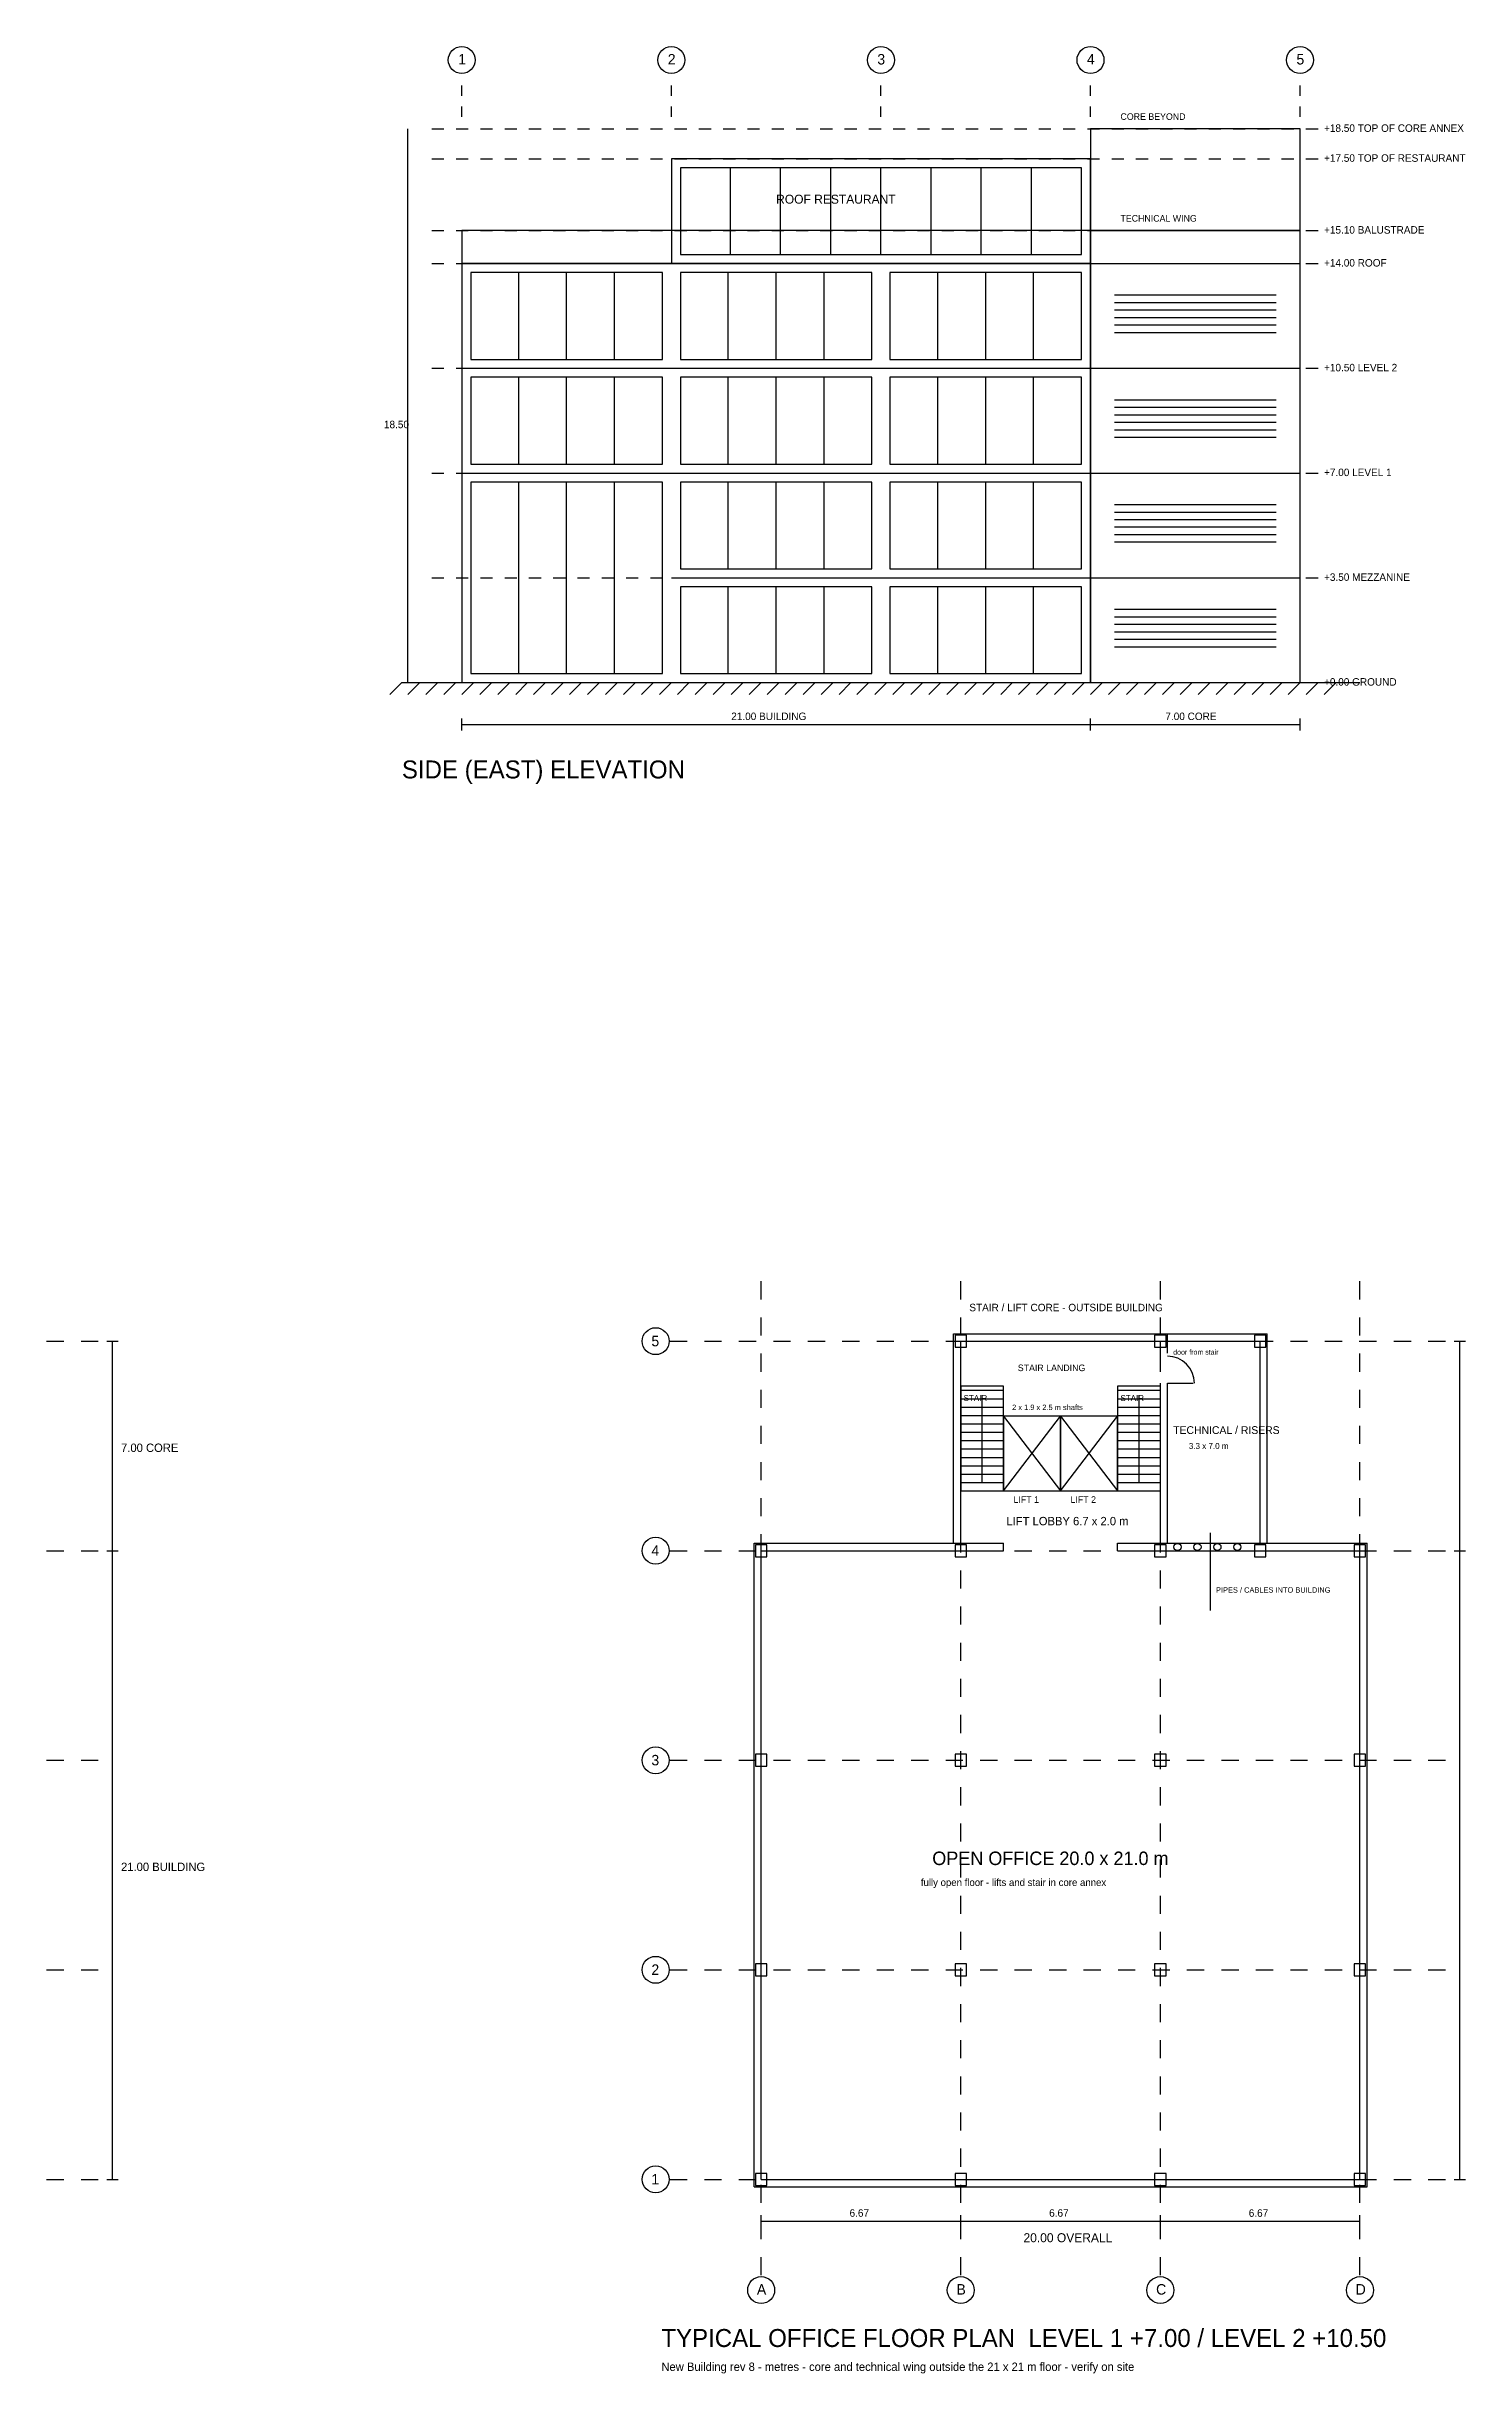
# Model space of a CAD drawing. Header units: metres. Extents: x -4 to 467, y -58 to 89.
# Drawn here: x 66.1 to 113.5, y -6.5 to 71.2 of the extents above; entities that cross this region are included whole.
import ezdxf

# ---------------------------------------------------------------- set-up
doc = ezdxf.new("R2010")
doc.units = ezdxf.units.M
for name, color, linetype in [('BEYOND', 8, 'CONTINUOUS'), ('COLUMNS', 7, 'CONTINUOUS'), ('CORE', 1, 'CONTINUOUS'), ('DIMS', 3, 'CONTINUOUS'), ('DOORS', 4, 'CONTINUOUS'), ('GLAZING', 4, 'CONTINUOUS'), ('GRID', 8, 'CONTINUOUS'), ('GROUND', 8, 'CONTINUOUS'), ('OUTLINE', 7, 'CONTINUOUS'), ('SERVICES', 6, 'CONTINUOUS'), ('SLAB', 7, 'CONTINUOUS'), ('TEXT', 7, 'CONTINUOUS'), ('TITLE', 2, 'CONTINUOUS'), ('WALLS', 7, 'CONTINUOUS')]:
    doc.layers.add(name, color=color, linetype=linetype)

msp = doc.modelspace()

# ---------------------------------------------------------------- linework, layer by layer
at = {"layer": 'BEYOND'}
for p, q in [((101, 67.5), (87, 67.5)), ((87, 67.5), (87, 64)), ((101, 64), (101, 67.5)), ((87, 64), (101, 64))]:
    msp.add_line(p, q, dxfattribs=at)
at = {"layer": 'COLUMNS'}
for p, q in [((96.8571, 28.2), (96.4762, 28.2)), ((96.4762, 28.2), (96.4762, 27.8)), ((96.8571, 27.8), (96.8571, 28.2)), ((103.5238, 28.2), (103.1429, 28.2)), ((103.1429, 28.2), (103.1429, 27.8)), ((103.5238, 27.8), (103.5238, 28.2)), ((106.8571, 28.2), (106.4762, 28.2)), ((106.4762, 28.2), (106.4762, 27.8)), ((106.8571, 27.8), (106.8571, 28.2)), ((96.4762, 27.8), (96.8571, 27.8)), ((103.1429, 27.8), (103.5238, 27.8)), ((106.4762, 27.8), (106.8571, 27.8)), ((90.1905, 21.2), (89.8095, 21.2)), ((89.8095, 21.2), (89.8095, 20.8)), ((90.1905, 20.8), (90.1905, 21.2)), ((96.8571, 21.2), (96.4762, 21.2)), ((96.4762, 21.2), (96.4762, 20.8)), ((96.8571, 20.8), (96.8571, 21.2)), ((103.5238, 21.2), (103.1429, 21.2)), ((103.1429, 21.2), (103.1429, 20.8)), ((103.5238, 20.8), (103.5238, 21.2)), ((106.8571, 21.2), (106.4762, 21.2)), ((106.4762, 21.2), (106.4762, 20.8)), ((106.8571, 20.8), (106.8571, 21.2)), ((110.1905, 21.2), (109.8095, 21.2)), ((109.8095, 21.2), (109.8095, 20.8)), ((110.1905, 20.8), (110.1905, 21.2)), ((89.8095, 20.8), (90.1905, 20.8)), ((96.4762, 20.8), (96.8571, 20.8)), ((103.1429, 20.8), (103.5238, 20.8)), ((106.4762, 20.8), (106.8571, 20.8)), ((109.8095, 20.8), (110.1905, 20.8)), ((90.1905, 14.2), (89.8095, 14.2)), ((89.8095, 14.2), (89.8095, 13.8)), ((90.1905, 13.8), (90.1905, 14.2)), ((96.8571, 14.2), (96.4762, 14.2)), ((96.4762, 14.2), (96.4762, 13.8)), ((96.8571, 13.8), (96.8571, 14.2)), ((103.5238, 14.2), (103.1429, 14.2)), ((103.1429, 14.2), (103.1429, 13.8)), ((103.5238, 13.8), (103.5238, 14.2)), ((110.1905, 14.2), (109.8095, 14.2)), ((109.8095, 14.2), (109.8095, 13.8)), ((110.1905, 13.8), (110.1905, 14.2)), ((89.8095, 13.8), (90.1905, 13.8)), ((96.4762, 13.8), (96.8571, 13.8)), ((103.1429, 13.8), (103.5238, 13.8)), ((109.8095, 13.8), (110.1905, 13.8)), ((90.1905, 7.2), (89.8095, 7.2)), ((89.8095, 7.2), (89.8095, 6.8)), ((90.1905, 6.8), (90.1905, 7.2)), ((96.8571, 7.2), (96.4762, 7.2)), ((96.4762, 7.2), (96.4762, 6.8)), ((96.8571, 6.8), (96.8571, 7.2)), ((103.5238, 7.2), (103.1429, 7.2)), ((103.1429, 7.2), (103.1429, 6.8)), ((103.5238, 6.8), (103.5238, 7.2)), ((110.1905, 7.2), (109.8095, 7.2)), ((109.8095, 7.2), (109.8095, 6.8)), ((110.1905, 6.8), (110.1905, 7.2)), ((89.8095, 6.8), (90.1905, 6.8)), ((96.4762, 6.8), (96.8571, 6.8)), ((103.1429, 6.8), (103.5238, 6.8)), ((109.8095, 6.8), (110.1905, 6.8)), ((90.1905, 0.2), (89.8095, 0.2)), ((89.8095, 0.2), (89.8095, -0.2)), ((90.1905, -0.2), (90.1905, 0.2)), ((96.8571, 0.2), (96.4762, 0.2)), ((96.4762, 0.2), (96.4762, -0.2)), ((96.8571, -0.2), (96.8571, 0.2)), ((103.5238, 0.2), (103.1429, 0.2)), ((103.1429, 0.2), (103.1429, -0.2)), ((103.5238, -0.2), (103.5238, 0.2)), ((110.1905, 0.2), (109.8095, 0.2)), ((109.8095, 0.2), (109.8095, -0.2)), ((110.1905, -0.2), (110.1905, 0.2)), ((89.8095, -0.2), (90.1905, -0.2)), ((96.4762, -0.2), (96.8571, -0.2)), ((103.1429, -0.2), (103.5238, -0.2)), ((109.8095, -0.2), (110.1905, -0.2))]:
    msp.add_line(p, q, dxfattribs=at)
at = {"layer": 'CORE'}
for p, q in [((108, 68.5), (101, 68.5)), ((101, 68.5), (101, 65.1)), ((108, 65.1), (108, 68.5)), ((108, 65.1), (101, 65.1)), ((101, 65.1), (101, 50)), ((101, 65.1), (108, 65.1)), ((108, 50), (108, 65.1)), ((101, 64), (108, 64)), ((101, 60.5), (108, 60.5)), ((101, 57), (108, 57)), ((101, 53.5), (108, 53.5)), ((101, 50), (108, 50)), ((96.4286, 21.25), (96.4286, 28.25)), ((96.4286, 28.25), (103.5714, 28.25)), ((96.6667, 21.25), (96.6667, 28)), ((96.6667, 28), (103.3333, 28)), ((103.3333, 27.6), (103.3333, 28)), ((103.3333, 28), (106.6667, 28)), ((103.5714, 27.6), (103.5714, 28.25)), ((103.5714, 28.25), (106.9048, 28.25)), ((106.6667, 21.25), (106.6667, 28)), ((106.9048, 21.25), (106.9048, 28.25)), ((98.0952, 26.5), (96.6667, 26.5)), ((96.6667, 26.5), (96.6667, 23)), ((98.0952, 23), (98.0952, 26.5)), ((103.3333, 26.5), (101.9048, 26.5)), ((101.9048, 26.5), (101.9048, 23)), ((103.3333, 21.25), (103.3333, 26.6)), ((103.3333, 23), (103.3333, 26.5)), ((103.5714, 21.25), (103.5714, 26.6)), ((96.6667, 26.36), (98.0952, 26.36)), ((96.6667, 26.08), (98.0952, 26.08)), ((96.6667, 25.8), (98.0952, 25.8)), ((97.381, 23.3), (97.381, 26.2)), ((101.9048, 26.36), (103.3333, 26.36)), ((101.9048, 26.08), (103.3333, 26.08)), ((101.9048, 25.8), (103.3333, 25.8)), ((102.619, 26.2), (102.619, 23.3)), ((96.6667, 25.52), (98.0952, 25.52)), ((96.6667, 25.24), (98.0952, 25.24)), ((96.6667, 24.96), (98.0952, 24.96)), ((100, 25.5), (98.0952, 25.5)), ((98.0952, 25.5), (98.0952, 23)), ((98.0952, 23), (100, 25.5)), ((98.0952, 25.5), (100, 23)), ((100, 23), (100, 25.5)), ((101.9048, 25.5), (100, 25.5)), ((100, 25.5), (100, 23)), ((100, 23), (101.9048, 25.5)), ((100, 25.5), (101.9048, 23)), ((101.9048, 25.52), (103.3333, 25.52)), ((101.9048, 23), (101.9048, 25.5)), ((101.9048, 25.24), (103.3333, 25.24)), ((101.9048, 24.96), (103.3333, 24.96)), ((96.6667, 24.68), (98.0952, 24.68)), ((96.6667, 24.4), (98.0952, 24.4)), ((96.6667, 24.12), (98.0952, 24.12)), ((101.9048, 24.68), (103.3333, 24.68)), ((101.9048, 24.4), (103.3333, 24.4)), ((101.9048, 24.12), (103.3333, 24.12)), ((96.6667, 23.84), (98.0952, 23.84)), ((96.6667, 23.56), (98.0952, 23.56)), ((101.9048, 23.84), (103.3333, 23.84)), ((101.9048, 23.56), (103.3333, 23.56)), ((96.6667, 23.28), (98.0952, 23.28)), ((96.6667, 23), (98.0952, 23)), ((96.6667, 23), (98.0952, 23)), ((98.0952, 23), (100, 23)), ((100, 23), (101.9048, 23)), ((101.9048, 23.28), (103.3333, 23.28)), ((101.9048, 23), (103.3333, 23)), ((101.9048, 23), (103.3333, 23))]:
    msp.add_line(p, q, dxfattribs=at)
at = {"layer": 'DIMS'}
for p, q in [((78.2, 50), (78.2, 68.5)), ((79, 68.5), (79.4055, 68.5)), ((79.811, 68.5), (80.2164, 68.5)), ((80.6219, 68.5), (81.0274, 68.5)), ((81.4329, 68.5), (81.8384, 68.5)), ((82.2438, 68.5), (82.6493, 68.5)), ((83.0548, 68.5), (83.4603, 68.5)), ((83.8658, 68.5), (84.2712, 68.5)), ((84.6767, 68.5), (85.0822, 68.5)), ((85.4877, 68.5), (85.8932, 68.5)), ((86.2986, 68.5), (86.7041, 68.5)), ((87.1096, 68.5), (87.5151, 68.5)), ((87.9205, 68.5), (88.326, 68.5)), ((88.7315, 68.5), (89.137, 68.5)), ((89.5425, 68.5), (89.9479, 68.5)), ((90.3534, 68.5), (90.7589, 68.5)), ((91.1644, 68.5), (91.5699, 68.5)), ((91.9753, 68.5), (92.3808, 68.5)), ((92.7863, 68.5), (93.1918, 68.5)), ((93.5973, 68.5), (94.0027, 68.5)), ((94.4082, 68.5), (94.8137, 68.5)), ((95.2192, 68.5), (95.6247, 68.5)), ((96.0301, 68.5), (96.4356, 68.5)), ((96.8411, 68.5), (97.2466, 68.5)), ((97.6521, 68.5), (98.0575, 68.5)), ((98.463, 68.5), (98.8685, 68.5)), ((99.274, 68.5), (99.6795, 68.5)), ((100.0849, 68.5), (100.4904, 68.5)), ((100.8959, 68.5), (101.3014, 68.5)), ((101.7068, 68.5), (102.1123, 68.5)), ((102.5178, 68.5), (102.9233, 68.5)), ((103.3288, 68.5), (103.7342, 68.5)), ((104.1397, 68.5), (104.5452, 68.5)), ((104.9507, 68.5), (105.3562, 68.5)), ((105.7616, 68.5), (106.1671, 68.5)), ((106.5726, 68.5), (106.9781, 68.5)), ((107.3836, 68.5), (107.789, 68.5)), ((108.1945, 68.5), (108.6, 68.5)), ((79, 67.5), (79.4055, 67.5)), ((79.811, 67.5), (80.2164, 67.5)), ((80.6219, 67.5), (81.0274, 67.5)), ((81.4329, 67.5), (81.8384, 67.5)), ((82.2438, 67.5), (82.6493, 67.5)), ((83.0548, 67.5), (83.4603, 67.5)), ((83.8658, 67.5), (84.2712, 67.5)), ((84.6767, 67.5), (85.0822, 67.5)), ((85.4877, 67.5), (85.8932, 67.5)), ((86.2986, 67.5), (86.7041, 67.5)), ((87.1096, 67.5), (87.5151, 67.5)), ((87.9205, 67.5), (88.326, 67.5)), ((88.7315, 67.5), (89.137, 67.5)), ((89.5425, 67.5), (89.9479, 67.5)), ((90.3534, 67.5), (90.7589, 67.5)), ((91.1644, 67.5), (91.5699, 67.5)), ((91.9753, 67.5), (92.3808, 67.5)), ((92.7863, 67.5), (93.1918, 67.5)), ((93.5973, 67.5), (94.0027, 67.5)), ((94.4082, 67.5), (94.8137, 67.5)), ((95.2192, 67.5), (95.6247, 67.5)), ((96.0301, 67.5), (96.4356, 67.5)), ((96.8411, 67.5), (97.2466, 67.5)), ((97.6521, 67.5), (98.0575, 67.5)), ((98.463, 67.5), (98.8685, 67.5)), ((99.274, 67.5), (99.6795, 67.5)), ((100.0849, 67.5), (100.4904, 67.5)), ((100.8959, 67.5), (101.3014, 67.5)), ((101.7068, 67.5), (102.1123, 67.5)), ((102.5178, 67.5), (102.9233, 67.5)), ((103.3288, 67.5), (103.7342, 67.5)), ((104.1397, 67.5), (104.5452, 67.5)), ((104.9507, 67.5), (105.3562, 67.5)), ((105.7616, 67.5), (106.1671, 67.5)), ((106.5726, 67.5), (106.9781, 67.5)), ((107.3836, 67.5), (107.789, 67.5)), ((108.1945, 67.5), (108.6, 67.5)), ((79, 65.1), (79.4055, 65.1)), ((79.811, 65.1), (80.2164, 65.1)), ((80.6219, 65.1), (81.0274, 65.1)), ((81.4329, 65.1), (81.8384, 65.1)), ((82.2438, 65.1), (82.6493, 65.1)), ((83.0548, 65.1), (83.4603, 65.1)), ((83.8658, 65.1), (84.2712, 65.1)), ((84.6767, 65.1), (85.0822, 65.1)), ((85.4877, 65.1), (85.8932, 65.1)), ((86.2986, 65.1), (86.7041, 65.1)), ((87.1096, 65.1), (87.5151, 65.1)), ((87.9205, 65.1), (88.326, 65.1)), ((88.7315, 65.1), (89.137, 65.1)), ((89.5425, 65.1), (89.9479, 65.1)), ((90.3534, 65.1), (90.7589, 65.1)), ((91.1644, 65.1), (91.5699, 65.1)), ((91.9753, 65.1), (92.3808, 65.1)), ((92.7863, 65.1), (93.1918, 65.1)), ((93.5973, 65.1), (94.0027, 65.1)), ((94.4082, 65.1), (94.8137, 65.1)), ((95.2192, 65.1), (95.6247, 65.1)), ((96.0301, 65.1), (96.4356, 65.1)), ((96.8411, 65.1), (97.2466, 65.1)), ((97.6521, 65.1), (98.0575, 65.1)), ((98.463, 65.1), (98.8685, 65.1)), ((99.274, 65.1), (99.6795, 65.1)), ((100.0849, 65.1), (100.4904, 65.1)), ((100.8959, 65.1), (101.3014, 65.1)), ((101.7068, 65.1), (102.1123, 65.1)), ((102.5178, 65.1), (102.9233, 65.1)), ((103.3288, 65.1), (103.7342, 65.1)), ((104.1397, 65.1), (104.5452, 65.1)), ((104.9507, 65.1), (105.3562, 65.1)), ((105.7616, 65.1), (106.1671, 65.1)), ((106.5726, 65.1), (106.9781, 65.1)), ((107.3836, 65.1), (107.789, 65.1)), ((108.1945, 65.1), (108.6, 65.1)), ((79, 64), (79.4055, 64)), ((79.811, 64), (80.2164, 64)), ((80.6219, 64), (81.0274, 64)), ((81.4329, 64), (81.8384, 64)), ((82.2438, 64), (82.6493, 64)), ((83.0548, 64), (83.4603, 64)), ((83.8658, 64), (84.2712, 64)), ((84.6767, 64), (85.0822, 64)), ((85.4877, 64), (85.8932, 64)), ((86.2986, 64), (86.7041, 64)), ((87.1096, 64), (87.5151, 64)), ((87.9205, 64), (88.326, 64)), ((88.7315, 64), (89.137, 64)), ((89.5425, 64), (89.9479, 64)), ((90.3534, 64), (90.7589, 64)), ((91.1644, 64), (91.5699, 64)), ((91.9753, 64), (92.3808, 64)), ((92.7863, 64), (93.1918, 64)), ((93.5973, 64), (94.0027, 64)), ((94.4082, 64), (94.8137, 64)), ((95.2192, 64), (95.6247, 64)), ((96.0301, 64), (96.4356, 64)), ((96.8411, 64), (97.2466, 64)), ((97.6521, 64), (98.0575, 64)), ((98.463, 64), (98.8685, 64)), ((99.274, 64), (99.6795, 64)), ((100.0849, 64), (100.4904, 64)), ((100.8959, 64), (101.3014, 64)), ((101.7068, 64), (102.1123, 64)), ((102.5178, 64), (102.9233, 64)), ((103.3288, 64), (103.7342, 64)), ((104.1397, 64), (104.5452, 64)), ((104.9507, 64), (105.3562, 64)), ((105.7616, 64), (106.1671, 64)), ((106.5726, 64), (106.9781, 64)), ((107.3836, 64), (107.789, 64)), ((108.1945, 64), (108.6, 64)), ((79, 60.5), (79.4055, 60.5)), ((79.811, 60.5), (80.2164, 60.5)), ((80.6219, 60.5), (81.0274, 60.5)), ((81.4329, 60.5), (81.8384, 60.5)), ((82.2438, 60.5), (82.6493, 60.5)), ((83.0548, 60.5), (83.4603, 60.5)), ((83.8658, 60.5), (84.2712, 60.5)), ((84.6767, 60.5), (85.0822, 60.5)), ((85.4877, 60.5), (85.8932, 60.5)), ((86.2986, 60.5), (86.7041, 60.5)), ((87.1096, 60.5), (87.5151, 60.5)), ((87.9205, 60.5), (88.326, 60.5)), ((88.7315, 60.5), (89.137, 60.5)), ((89.5425, 60.5), (89.9479, 60.5)), ((90.3534, 60.5), (90.7589, 60.5)), ((91.1644, 60.5), (91.5699, 60.5)), ((91.9753, 60.5), (92.3808, 60.5)), ((92.7863, 60.5), (93.1918, 60.5)), ((93.5973, 60.5), (94.0027, 60.5)), ((94.4082, 60.5), (94.8137, 60.5)), ((95.2192, 60.5), (95.6247, 60.5)), ((96.0301, 60.5), (96.4356, 60.5)), ((96.8411, 60.5), (97.2466, 60.5)), ((97.6521, 60.5), (98.0575, 60.5)), ((98.463, 60.5), (98.8685, 60.5)), ((99.274, 60.5), (99.6795, 60.5)), ((100.0849, 60.5), (100.4904, 60.5)), ((100.8959, 60.5), (101.3014, 60.5)), ((101.7068, 60.5), (102.1123, 60.5)), ((102.5178, 60.5), (102.9233, 60.5)), ((103.3288, 60.5), (103.7342, 60.5)), ((104.1397, 60.5), (104.5452, 60.5)), ((104.9507, 60.5), (105.3562, 60.5)), ((105.7616, 60.5), (106.1671, 60.5)), ((106.5726, 60.5), (106.9781, 60.5)), ((107.3836, 60.5), (107.789, 60.5)), ((108.1945, 60.5), (108.6, 60.5)), ((79, 57), (79.4055, 57)), ((79.811, 57), (80.2164, 57)), ((80.6219, 57), (81.0274, 57)), ((81.4329, 57), (81.8384, 57)), ((82.2438, 57), (82.6493, 57)), ((83.0548, 57), (83.4603, 57)), ((83.8658, 57), (84.2712, 57)), ((84.6767, 57), (85.0822, 57)), ((85.4877, 57), (85.8932, 57)), ((86.2986, 57), (86.7041, 57)), ((87.1096, 57), (87.5151, 57)), ((87.9205, 57), (88.326, 57)), ((88.7315, 57), (89.137, 57)), ((89.5425, 57), (89.9479, 57)), ((90.3534, 57), (90.7589, 57)), ((91.1644, 57), (91.5699, 57)), ((91.9753, 57), (92.3808, 57)), ((92.7863, 57), (93.1918, 57)), ((93.5973, 57), (94.0027, 57)), ((94.4082, 57), (94.8137, 57)), ((95.2192, 57), (95.6247, 57)), ((96.0301, 57), (96.4356, 57)), ((96.8411, 57), (97.2466, 57)), ((97.6521, 57), (98.0575, 57)), ((98.463, 57), (98.8685, 57)), ((99.274, 57), (99.6795, 57)), ((100.0849, 57), (100.4904, 57)), ((100.8959, 57), (101.3014, 57)), ((101.7068, 57), (102.1123, 57)), ((102.5178, 57), (102.9233, 57)), ((103.3288, 57), (103.7342, 57)), ((104.1397, 57), (104.5452, 57)), ((104.9507, 57), (105.3562, 57)), ((105.7616, 57), (106.1671, 57)), ((106.5726, 57), (106.9781, 57)), ((107.3836, 57), (107.789, 57)), ((108.1945, 57), (108.6, 57)), ((79, 53.5), (79.4055, 53.5)), ((79.811, 53.5), (80.2164, 53.5)), ((80.6219, 53.5), (81.0274, 53.5)), ((81.4329, 53.5), (81.8384, 53.5)), ((82.2438, 53.5), (82.6493, 53.5)), ((83.0548, 53.5), (83.4603, 53.5)), ((83.8658, 53.5), (84.2712, 53.5)), ((84.6767, 53.5), (85.0822, 53.5)), ((85.4877, 53.5), (85.8932, 53.5)), ((86.2986, 53.5), (86.7041, 53.5)), ((87.1096, 53.5), (87.5151, 53.5)), ((87.9205, 53.5), (88.326, 53.5)), ((88.7315, 53.5), (89.137, 53.5)), ((89.5425, 53.5), (89.9479, 53.5)), ((90.3534, 53.5), (90.7589, 53.5)), ((91.1644, 53.5), (91.5699, 53.5)), ((91.9753, 53.5), (92.3808, 53.5)), ((92.7863, 53.5), (93.1918, 53.5)), ((93.5973, 53.5), (94.0027, 53.5)), ((94.4082, 53.5), (94.8137, 53.5)), ((95.2192, 53.5), (95.6247, 53.5)), ((96.0301, 53.5), (96.4356, 53.5)), ((96.8411, 53.5), (97.2466, 53.5)), ((97.6521, 53.5), (98.0575, 53.5)), ((98.463, 53.5), (98.8685, 53.5)), ((99.274, 53.5), (99.6795, 53.5)), ((100.0849, 53.5), (100.4904, 53.5)), ((100.8959, 53.5), (101.3014, 53.5)), ((101.7068, 53.5), (102.1123, 53.5)), ((102.5178, 53.5), (102.9233, 53.5)), ((103.3288, 53.5), (103.7342, 53.5)), ((104.1397, 53.5), (104.5452, 53.5)), ((104.9507, 53.5), (105.3562, 53.5)), ((105.7616, 53.5), (106.1671, 53.5)), ((106.5726, 53.5), (106.9781, 53.5)), ((107.3836, 53.5), (107.789, 53.5)), ((108.1945, 53.5), (108.6, 53.5)), ((79, 50), (79.4055, 50)), ((79.811, 50), (80.2164, 50)), ((80.6219, 50), (81.0274, 50)), ((81.4329, 50), (81.8384, 50)), ((82.2438, 50), (82.6493, 50)), ((83.0548, 50), (83.4603, 50)), ((83.8658, 50), (84.2712, 50)), ((84.6767, 50), (85.0822, 50)), ((85.4877, 50), (85.8932, 50)), ((86.2986, 50), (86.7041, 50)), ((87.1096, 50), (87.5151, 50)), ((87.9205, 50), (88.326, 50)), ((88.7315, 50), (89.137, 50)), ((89.5425, 50), (89.9479, 50)), ((90.3534, 50), (90.7589, 50)), ((91.1644, 50), (91.5699, 50)), ((91.9753, 50), (92.3808, 50)), ((92.7863, 50), (93.1918, 50)), ((93.5973, 50), (94.0027, 50)), ((94.4082, 50), (94.8137, 50)), ((95.2192, 50), (95.6247, 50)), ((96.0301, 50), (96.4356, 50)), ((96.8411, 50), (97.2466, 50)), ((97.6521, 50), (98.0575, 50)), ((98.463, 50), (98.8685, 50)), ((99.274, 50), (99.6795, 50)), ((100.0849, 50), (100.4904, 50)), ((100.8959, 50), (101.3014, 50)), ((101.7068, 50), (102.1123, 50)), ((102.5178, 50), (102.9233, 50)), ((103.3288, 50), (103.7342, 50)), ((104.1397, 50), (104.5452, 50)), ((104.9507, 50), (105.3562, 50)), ((105.7616, 50), (106.1671, 50)), ((106.5726, 50), (106.9781, 50)), ((107.3836, 50), (107.789, 50)), ((108.1945, 50), (108.6, 50)), ((80, 48.4), (80, 48.8)), ((80, 48.6), (108, 48.6)), ((101, 48.4), (101, 48.8)), ((108, 48.4), (108, 48.8)), ((68.1429, 28), (68.5238, 28)), ((68.3333, 0), (68.3333, 28)), ((113.1429, 28), (113.5238, 28)), ((113.3333, 0), (113.3333, 28)), ((68.1429, 21), (68.5238, 21)), ((113.1429, 21), (113.5238, 21)), ((68.1429, 0), (68.5238, 0)), ((113.1429, 0), (113.5238, 0)), ((90, -1.6), (90, -1.2)), ((90, -1.4), (110, -1.4)), ((96.6667, -1.6), (96.6667, -1.2)), ((103.3333, -1.6), (103.3333, -1.2)), ((110, -1.6), (110, -1.2))]:
    msp.add_line(p, q, dxfattribs=at)
at = {"layer": 'DOORS'}
msp.add_line((103.5714, 26.6), (104.4286, 26.6), dxfattribs=at)
msp.add_arc((103.5714, 26.6), 0.9, 0, 90, dxfattribs=at)
at = {"layer": 'GLAZING'}
for p, q in [((100.7, 67.2), (87.3, 67.2)), ((87.3, 67.2), (87.3, 64.3)), ((88.975, 64.3), (88.975, 67.2)), ((90.65, 64.3), (90.65, 67.2)), ((92.325, 64.3), (92.325, 67.2)), ((94, 64.3), (94, 67.2)), ((95.675, 64.3), (95.675, 67.2)), ((97.35, 64.3), (97.35, 67.2)), ((99.025, 64.3), (99.025, 67.2)), ((100.7, 64.3), (100.7, 67.2)), ((87.3, 64.3), (100.7, 64.3)), ((86.7, 63.7), (80.3, 63.7)), ((80.3, 63.7), (80.3, 60.8)), ((81.9, 60.8), (81.9, 63.7)), ((83.5, 60.8), (83.5, 63.7)), ((85.1, 60.8), (85.1, 63.7)), ((86.7, 60.8), (86.7, 63.7)), ((93.7, 63.7), (87.3, 63.7)), ((87.3, 63.7), (87.3, 60.8)), ((88.9, 60.8), (88.9, 63.7)), ((90.5, 60.8), (90.5, 63.7)), ((92.1, 60.8), (92.1, 63.7)), ((93.7, 60.8), (93.7, 63.7)), ((100.7, 63.7), (94.3, 63.7)), ((94.3, 63.7), (94.3, 60.8)), ((95.9, 60.8), (95.9, 63.7)), ((97.5, 60.8), (97.5, 63.7)), ((99.1, 60.8), (99.1, 63.7)), ((100.7, 60.8), (100.7, 63.7)), ((101.8, 62.95), (107.2, 62.95)), ((101.8, 62.7), (107.2, 62.7)), ((101.8, 62.45), (107.2, 62.45)), ((101.8, 62.2), (107.2, 62.2)), ((101.8, 61.95), (107.2, 61.95)), ((101.8, 61.7), (107.2, 61.7)), ((80.3, 60.8), (86.7, 60.8)), ((87.3, 60.8), (93.7, 60.8)), ((94.3, 60.8), (100.7, 60.8)), ((86.7, 60.2), (80.3, 60.2)), ((80.3, 60.2), (80.3, 57.3)), ((81.9, 57.3), (81.9, 60.2)), ((83.5, 57.3), (83.5, 60.2)), ((85.1, 57.3), (85.1, 60.2)), ((86.7, 57.3), (86.7, 60.2)), ((93.7, 60.2), (87.3, 60.2)), ((87.3, 60.2), (87.3, 57.3)), ((88.9, 57.3), (88.9, 60.2)), ((90.5, 57.3), (90.5, 60.2)), ((92.1, 57.3), (92.1, 60.2)), ((93.7, 57.3), (93.7, 60.2)), ((100.7, 60.2), (94.3, 60.2)), ((94.3, 60.2), (94.3, 57.3)), ((95.9, 57.3), (95.9, 60.2)), ((97.5, 57.3), (97.5, 60.2)), ((99.1, 57.3), (99.1, 60.2)), ((100.7, 57.3), (100.7, 60.2)), ((101.8, 59.45), (107.2, 59.45)), ((101.8, 59.2), (107.2, 59.2)), ((101.8, 58.95), (107.2, 58.95)), ((101.8, 58.7), (107.2, 58.7)), ((101.8, 58.45), (107.2, 58.45)), ((101.8, 58.2), (107.2, 58.2)), ((80.3, 57.3), (86.7, 57.3)), ((87.3, 57.3), (93.7, 57.3)), ((94.3, 57.3), (100.7, 57.3)), ((86.7, 56.7), (80.3, 56.7)), ((80.3, 56.7), (80.3, 50.3)), ((81.9, 50.3), (81.9, 56.7)), ((83.5, 50.3), (83.5, 56.7)), ((85.1, 50.3), (85.1, 56.7)), ((86.7, 50.3), (86.7, 56.7)), ((93.7, 56.7), (87.3, 56.7)), ((87.3, 56.7), (87.3, 53.8)), ((88.9, 53.8), (88.9, 56.7)), ((90.5, 53.8), (90.5, 56.7)), ((92.1, 53.8), (92.1, 56.7)), ((93.7, 53.8), (93.7, 56.7)), ((100.7, 56.7), (94.3, 56.7)), ((94.3, 56.7), (94.3, 53.8)), ((95.9, 53.8), (95.9, 56.7)), ((97.5, 53.8), (97.5, 56.7)), ((99.1, 53.8), (99.1, 56.7)), ((100.7, 53.8), (100.7, 56.7)), ((101.8, 55.95), (107.2, 55.95)), ((101.8, 55.7), (107.2, 55.7)), ((101.8, 55.45), (107.2, 55.45)), ((101.8, 55.2), (107.2, 55.2)), ((101.8, 54.95), (107.2, 54.95)), ((101.8, 54.7), (107.2, 54.7)), ((87.3, 53.8), (93.7, 53.8)), ((94.3, 53.8), (100.7, 53.8)), ((93.7, 53.2), (87.3, 53.2)), ((87.3, 53.2), (87.3, 50.3)), ((88.9, 50.3), (88.9, 53.2)), ((90.5, 50.3), (90.5, 53.2)), ((92.1, 50.3), (92.1, 53.2)), ((93.7, 50.3), (93.7, 53.2)), ((100.7, 53.2), (94.3, 53.2)), ((94.3, 53.2), (94.3, 50.3)), ((95.9, 50.3), (95.9, 53.2)), ((97.5, 50.3), (97.5, 53.2)), ((99.1, 50.3), (99.1, 53.2)), ((100.7, 50.3), (100.7, 53.2)), ((101.8, 52.45), (107.2, 52.45)), ((101.8, 52.2), (107.2, 52.2)), ((101.8, 51.95), (107.2, 51.95)), ((101.8, 51.7), (107.2, 51.7)), ((101.8, 51.45), (107.2, 51.45)), ((101.8, 51.2), (107.2, 51.2)), ((80.3, 50.3), (86.7, 50.3)), ((87.3, 50.3), (93.7, 50.3)), ((94.3, 50.3), (100.7, 50.3))]:
    msp.add_line(p, q, dxfattribs=at)
at = {"layer": 'GRID'}
for p, q in [((80, 69.6), (80, 69.95)), ((80, 68.9), (80, 69.25)), ((87, 69.6), (87, 69.95)), ((87, 68.9), (87, 69.25)), ((94, 69.6), (94, 69.95)), ((94, 68.9), (94, 69.25)), ((101, 69.6), (101, 69.95)), ((101, 68.9), (101, 69.25)), ((108, 69.6), (108, 69.95)), ((108, 68.9), (108, 69.25)), ((90, 29.3964), (90, 30)), ((96.6667, 29.3964), (96.6667, 30)), ((103.3333, 29.3964), (103.3333, 30)), ((110, 29.3964), (110, 30)), ((90, 28.1891), (90, 28.7927)), ((96.6667, 28.1891), (96.6667, 28.7927)), ((103.3333, 28.1891), (103.3333, 28.7927)), ((110, 28.1891), (110, 28.7927)), ((66.1302, 28), (66.7058, 28)), ((67.2815, 28), (67.8571, 28)), ((86.9524, 28), (87.528, 28)), ((88.1037, 28), (88.6794, 28)), ((89.255, 28), (89.8307, 28)), ((90.4063, 28), (90.982, 28)), ((91.5577, 28), (92.1333, 28)), ((92.709, 28), (93.2847, 28)), ((93.8603, 28), (94.436, 28)), ((95.0116, 28), (95.5873, 28)), ((96.163, 28), (96.7386, 28)), ((97.3143, 28), (97.8899, 28)), ((98.4656, 28), (99.0413, 28)), ((99.6169, 28), (100.1926, 28)), ((100.7683, 28), (101.3439, 28)), ((101.9196, 28), (102.4952, 28)), ((103.0709, 28), (103.6466, 28)), ((104.2222, 28), (104.7979, 28)), ((105.3735, 28), (105.9492, 28)), ((106.5249, 28), (107.1005, 28)), ((107.6762, 28), (108.2519, 28)), ((108.8275, 28), (109.4032, 28)), ((109.9788, 28), (110.5545, 28)), ((111.1302, 28), (111.7058, 28)), ((112.2815, 28), (112.8571, 28)), ((90, 26.9818), (90, 27.5855)), ((96.6667, 26.9818), (96.6667, 27.5855)), ((103.3333, 26.9818), (103.3333, 27.5855)), ((110, 26.9818), (110, 27.5855)), ((90, 25.7745), (90, 26.3782)), ((96.6667, 25.7745), (96.6667, 26.3782)), ((103.3333, 25.7745), (103.3333, 26.3782)), ((110, 25.7745), (110, 26.3782)), ((90, 24.5673), (90, 25.1709)), ((96.6667, 24.5673), (96.6667, 25.1709)), ((103.3333, 24.5673), (103.3333, 25.1709)), ((110, 24.5673), (110, 25.1709)), ((90, 23.36), (90, 23.9636)), ((96.6667, 23.36), (96.6667, 23.9636)), ((103.3333, 23.36), (103.3333, 23.9636)), ((110, 23.36), (110, 23.9636)), ((90, 22.1527), (90, 22.7564)), ((96.6667, 22.1527), (96.6667, 22.7564)), ((103.3333, 22.1527), (103.3333, 22.7564)), ((110, 22.1527), (110, 22.7564)), ((66.1302, 21), (66.7058, 21)), ((67.2815, 21), (67.8571, 21)), ((86.9524, 21), (87.528, 21)), ((88.1037, 21), (88.6794, 21)), ((89.255, 21), (89.8307, 21)), ((90, 20.9455), (90, 21.5491)), ((90.4063, 21), (90.982, 21)), ((91.5577, 21), (92.1333, 21)), ((92.709, 21), (93.2847, 21)), ((93.8603, 21), (94.436, 21)), ((95.0116, 21), (95.5873, 21)), ((96.163, 21), (96.7386, 21)), ((96.6667, 20.9455), (96.6667, 21.5491)), ((97.3143, 21), (97.8899, 21)), ((98.4656, 21), (99.0413, 21)), ((99.6169, 21), (100.1926, 21)), ((100.7683, 21), (101.3439, 21)), ((101.9196, 21), (102.4952, 21)), ((103.0709, 21), (103.6466, 21)), ((103.3333, 20.9455), (103.3333, 21.5491)), ((104.2222, 21), (104.7979, 21)), ((105.3735, 21), (105.9492, 21)), ((106.5249, 21), (107.1005, 21)), ((107.6762, 21), (108.2519, 21)), ((108.8275, 21), (109.4032, 21)), ((109.9788, 21), (110.5545, 21)), ((110, 20.9455), (110, 21.5491)), ((111.1302, 21), (111.7058, 21)), ((112.2815, 21), (112.8571, 21)), ((90, 19.7382), (90, 20.3418)), ((96.6667, 19.7382), (96.6667, 20.3418)), ((103.3333, 19.7382), (103.3333, 20.3418)), ((110, 19.7382), (110, 20.3418)), ((90, 18.5309), (90, 19.1345)), ((96.6667, 18.5309), (96.6667, 19.1345)), ((103.3333, 18.5309), (103.3333, 19.1345)), ((110, 18.5309), (110, 19.1345)), ((90, 17.3236), (90, 17.9273)), ((96.6667, 17.3236), (96.6667, 17.9273)), ((103.3333, 17.3236), (103.3333, 17.9273)), ((110, 17.3236), (110, 17.9273)), ((90, 16.1164), (90, 16.72)), ((96.6667, 16.1164), (96.6667, 16.72)), ((103.3333, 16.1164), (103.3333, 16.72)), ((110, 16.1164), (110, 16.72)), ((90, 14.9091), (90, 15.5127)), ((96.6667, 14.9091), (96.6667, 15.5127)), ((103.3333, 14.9091), (103.3333, 15.5127)), ((110, 14.9091), (110, 15.5127)), ((66.1302, 14), (66.7058, 14)), ((67.2815, 14), (67.8571, 14)), ((86.9524, 14), (87.528, 14)), ((88.1037, 14), (88.6794, 14)), ((89.255, 14), (89.8307, 14)), ((90, 13.7018), (90, 14.3055)), ((90.4063, 14), (90.982, 14)), ((91.5577, 14), (92.1333, 14)), ((92.709, 14), (93.2847, 14)), ((93.8603, 14), (94.436, 14)), ((95.0116, 14), (95.5873, 14)), ((96.163, 14), (96.7386, 14)), ((96.6667, 13.7018), (96.6667, 14.3055)), ((97.3143, 14), (97.8899, 14)), ((98.4656, 14), (99.0413, 14)), ((99.6169, 14), (100.1926, 14)), ((100.7683, 14), (101.3439, 14)), ((101.9196, 14), (102.4952, 14)), ((103.0709, 14), (103.6466, 14)), ((103.3333, 13.7018), (103.3333, 14.3055)), ((104.2222, 14), (104.7979, 14)), ((105.3735, 14), (105.9492, 14)), ((106.5249, 14), (107.1005, 14)), ((107.6762, 14), (108.2519, 14)), ((108.8275, 14), (109.4032, 14)), ((109.9788, 14), (110.5545, 14)), ((110, 13.7018), (110, 14.3055)), ((111.1302, 14), (111.7058, 14)), ((112.2815, 14), (112.8571, 14)), ((90, 12.4945), (90, 13.0982)), ((96.6667, 12.4945), (96.6667, 13.0982)), ((103.3333, 12.4945), (103.3333, 13.0982)), ((110, 12.4945), (110, 13.0982)), ((90, 11.2873), (90, 11.8909)), ((96.6667, 11.2873), (96.6667, 11.8909)), ((103.3333, 11.2873), (103.3333, 11.8909)), ((110, 11.2873), (110, 11.8909)), ((90, 10.08), (90, 10.6836)), ((96.6667, 10.08), (96.6667, 10.6836)), ((103.3333, 10.08), (103.3333, 10.6836)), ((110, 10.08), (110, 10.6836)), ((90, 8.8727), (90, 9.4764)), ((96.6667, 8.8727), (96.6667, 9.4764)), ((103.3333, 8.8727), (103.3333, 9.4764)), ((110, 8.8727), (110, 9.4764)), ((90, 7.6655), (90, 8.2691)), ((96.6667, 7.6655), (96.6667, 8.2691)), ((103.3333, 7.6655), (103.3333, 8.2691)), ((110, 7.6655), (110, 8.2691)), ((66.1302, 7), (66.7058, 7)), ((67.2815, 7), (67.8571, 7)), ((86.9524, 7), (87.528, 7)), ((88.1037, 7), (88.6794, 7)), ((89.255, 7), (89.8307, 7)), ((90, 6.4582), (90, 7.0618)), ((90.4063, 7), (90.982, 7)), ((91.5577, 7), (92.1333, 7)), ((92.709, 7), (93.2847, 7)), ((93.8603, 7), (94.436, 7)), ((95.0116, 7), (95.5873, 7)), ((96.163, 7), (96.7386, 7)), ((96.6667, 6.4582), (96.6667, 7.0618)), ((97.3143, 7), (97.8899, 7)), ((98.4656, 7), (99.0413, 7)), ((99.6169, 7), (100.1926, 7)), ((100.7683, 7), (101.3439, 7)), ((101.9196, 7), (102.4952, 7)), ((103.0709, 7), (103.6466, 7)), ((103.3333, 6.4582), (103.3333, 7.0618)), ((104.2222, 7), (104.7979, 7)), ((105.3735, 7), (105.9492, 7)), ((106.5249, 7), (107.1005, 7)), ((107.6762, 7), (108.2519, 7)), ((108.8275, 7), (109.4032, 7)), ((109.9788, 7), (110.5545, 7)), ((110, 6.4582), (110, 7.0618)), ((111.1302, 7), (111.7058, 7)), ((112.2815, 7), (112.8571, 7)), ((90, 5.2509), (90, 5.8545)), ((96.6667, 5.2509), (96.6667, 5.8545)), ((103.3333, 5.2509), (103.3333, 5.8545)), ((110, 5.2509), (110, 5.8545)), ((90, 4.0436), (90, 4.6473)), ((96.6667, 4.0436), (96.6667, 4.6473)), ((103.3333, 4.0436), (103.3333, 4.6473)), ((110, 4.0436), (110, 4.6473)), ((90, 2.8364), (90, 3.44)), ((96.6667, 2.8364), (96.6667, 3.44)), ((103.3333, 2.8364), (103.3333, 3.44)), ((110, 2.8364), (110, 3.44)), ((90, 1.6291), (90, 2.2327)), ((96.6667, 1.6291), (96.6667, 2.2327)), ((103.3333, 1.6291), (103.3333, 2.2327)), ((110, 1.6291), (110, 2.2327)), ((90, 0.4218), (90, 1.0255)), ((96.6667, 0.4218), (96.6667, 1.0255)), ((103.3333, 0.4218), (103.3333, 1.0255)), ((110, 0.4218), (110, 1.0255)), ((66.1302, 0), (66.7058, 0)), ((67.2815, 0), (67.8571, 0)), ((86.9524, 0), (87.528, 0)), ((88.1037, 0), (88.6794, 0)), ((89.255, 0), (89.8307, 0)), ((90.4063, 0), (90.982, 0)), ((91.5577, 0), (92.1333, 0)), ((92.709, 0), (93.2847, 0)), ((93.8603, 0), (94.436, 0)), ((95.0116, 0), (95.5873, 0)), ((96.163, 0), (96.7386, 0)), ((97.3143, 0), (97.8899, 0)), ((98.4656, 0), (99.0413, 0)), ((99.6169, 0), (100.1926, 0)), ((100.7683, 0), (101.3439, 0)), ((101.9196, 0), (102.4952, 0)), ((103.0709, 0), (103.6466, 0)), ((104.2222, 0), (104.7979, 0)), ((105.3735, 0), (105.9492, 0)), ((106.5249, 0), (107.1005, 0)), ((107.6762, 0), (108.2519, 0)), ((108.8275, 0), (109.4032, 0)), ((109.9788, 0), (110.5545, 0)), ((111.1302, 0), (111.7058, 0)), ((112.2815, 0), (112.8571, 0)), ((90, -0.7855), (90, -0.1818)), ((96.6667, -0.7855), (96.6667, -0.1818)), ((103.3333, -0.7855), (103.3333, -0.1818)), ((110, -0.7855), (110, -0.1818)), ((90, -1.9927), (90, -1.3891)), ((96.6667, -1.9927), (96.6667, -1.3891)), ((103.3333, -1.9927), (103.3333, -1.3891)), ((110, -1.9927), (110, -1.3891)), ((90, -3.2), (90, -2.5964)), ((96.6667, -3.2), (96.6667, -2.5964)), ((103.3333, -3.2), (103.3333, -2.5964)), ((110, -3.2), (110, -2.5964))]:
    msp.add_line(p, q, dxfattribs=at)
for centre in [(80, 70.8), (87, 70.8), (94, 70.8), (101, 70.8), (108, 70.8), (86.4762, 28), (86.4762, 21), (86.4762, 14), (86.4762, 7), (86.4762, 0), (90, -3.7), (96.6667, -3.7), (103.3333, -3.7), (110, -3.7)]:
    msp.add_circle(centre, 0.45, dxfattribs=at)
at = {"layer": 'GROUND'}
for p, q in [((78, 50), (77.6, 49.6)), ((78, 50), (110, 50)), ((78.6, 50), (78.2, 49.6)), ((79.2, 50), (78.8, 49.6)), ((79.8, 50), (79.4, 49.6)), ((80.4, 50), (80, 49.6)), ((81, 50), (80.6, 49.6)), ((81.6, 50), (81.2, 49.6)), ((82.2, 50), (81.8, 49.6)), ((82.8, 50), (82.4, 49.6)), ((83.4, 50), (83, 49.6)), ((84, 50), (83.6, 49.6)), ((84.6, 50), (84.2, 49.6)), ((85.2, 50), (84.8, 49.6)), ((85.8, 50), (85.4, 49.6)), ((86.4, 50), (86, 49.6)), ((87, 50), (86.6, 49.6)), ((87.6, 50), (87.2, 49.6)), ((88.2, 50), (87.8, 49.6)), ((88.8, 50), (88.4, 49.6)), ((89.4, 50), (89, 49.6)), ((90, 50), (89.6, 49.6)), ((90.6, 50), (90.2, 49.6)), ((91.2, 50), (90.8, 49.6)), ((91.8, 50), (91.4, 49.6)), ((92.4, 50), (92, 49.6)), ((93, 50), (92.6, 49.6)), ((93.6, 50), (93.2, 49.6)), ((94.2, 50), (93.8, 49.6)), ((94.8, 50), (94.4, 49.6)), ((95.4, 50), (95, 49.6)), ((96, 50), (95.6, 49.6)), ((96.6, 50), (96.2, 49.6)), ((97.2, 50), (96.8, 49.6)), ((97.8, 50), (97.4, 49.6)), ((98.4, 50), (98, 49.6)), ((99, 50), (98.6, 49.6)), ((99.6, 50), (99.2, 49.6)), ((100.2, 50), (99.8, 49.6)), ((100.8, 50), (100.4, 49.6)), ((101.4, 50), (101, 49.6)), ((102, 50), (101.6, 49.6)), ((102.6, 50), (102.2, 49.6)), ((103.2, 50), (102.8, 49.6)), ((103.8, 50), (103.4, 49.6)), ((104.4, 50), (104, 49.6)), ((105, 50), (104.6, 49.6)), ((105.6, 50), (105.2, 49.6)), ((106.2, 50), (105.8, 49.6)), ((106.8, 50), (106.4, 49.6)), ((107.4, 50), (107, 49.6)), ((108, 50), (107.6, 49.6)), ((108.6, 50), (108.2, 49.6)), ((109.2, 50), (108.8, 49.6))]:
    msp.add_line(p, q, dxfattribs=at)
at = {"layer": 'OUTLINE'}
for p, q in [((101, 65.1), (80, 65.1)), ((80, 65.1), (80, 64)), ((101, 64), (101, 65.1)), ((101, 64), (80, 64)), ((80, 64), (80, 50)), ((80, 64), (101, 64)), ((101, 50), (101, 64)), ((80, 50), (101, 50))]:
    msp.add_line(p, q, dxfattribs=at)
at = {"layer": 'SERVICES'}
msp.add_line((105, 21.6), (105, 19), dxfattribs=at)
for centre in [(103.9048, 21.125), (104.5714, 21.125), (105.2381, 21.125), (105.9048, 21.125)]:
    msp.add_circle(centre, 0.12, dxfattribs=at)
at = {"layer": 'SLAB'}
for p, q in [((80, 64), (101, 64)), ((80, 60.5), (101, 60.5)), ((80, 57), (101, 57)), ((87, 53.5), (101, 53.5))]:
    msp.add_line(p, q, dxfattribs=at)
at = {"layer": 'WALLS'}
for p, q in [((89.7619, -0.25), (89.7619, 21.25)), ((89.7619, 21.25), (96.6667, 21.25)), ((90, 21.25), (98.0952, 21.25)), ((90, 0), (90, 21)), ((90, 21), (98.0952, 21)), ((98.0952, 21), (98.0952, 21.25)), ((101.9048, 21.25), (110, 21.25)), ((101.9048, 21), (101.9048, 21.25)), ((101.9048, 21), (110, 21)), ((103.3333, 21.25), (110.2381, 21.25)), ((110, 0), (110, 21)), ((110.2381, -0.25), (110.2381, 21.25)), ((90, 0), (110, 0)), ((89.7619, -0.25), (90, -0.25)), ((90, -0.25), (110, -0.25)), ((110, -0.25), (110.2381, -0.25))]:
    msp.add_line(p, q, dxfattribs=at)

# ---------------------------------------------------------------- texts
at = {"layer": 'DIMS'}
for s, height, p in [('+18.50 TOP OF CORE ANNEX', 0.25, (108.8, 68.4)), ('+17.50 TOP OF RESTAURANT', 0.25, (108.8, 67.4)), ('+15.10 BALUSTRADE', 0.25, (108.8, 65)), ('+14.00 ROOF', 0.25, (108.8, 63.9)), ('+10.50 LEVEL 2', 0.25, (108.8, 60.4)), ('18.50', 0.25, (77.4, 58.5)), ('+7.00 LEVEL 1', 0.25, (108.8, 56.9)), ('+3.50 MEZZANINE', 0.25, (108.8, 53.4)), ('+0.00 GROUND', 0.25, (108.8, 49.9)), ('21.00 BUILDING', 0.25, (89, 48.75)), ('7.00 CORE', 0.25, (103.5, 48.75)), ('7.00 CORE', 0.28, (68.619, 24.3)), ('21.00 BUILDING', 0.28, (68.619, 10.3)), ('6.67', 0.25, (92.9524, -1.25)), ('6.67', 0.25, (99.619, -1.25)), ('6.67', 0.25, (106.2857, -1.25)), ('20.00 OVERALL', 0.3, (98.7619, -2.1))]:
    msp.add_text(s, height=height, dxfattribs=at).set_placement(p)
at = {"layer": 'GRID'}
for s, p in [('1', (79.88, 70.65)), ('2', (86.88, 70.65)), ('3', (93.88, 70.65)), ('4', (100.88, 70.65)), ('5', (107.88, 70.65)), ('5', (86.3333, 27.83)), ('4', (86.3333, 20.83)), ('3', (86.3333, 13.83)), ('2', (86.3333, 6.83)), ('1', (86.3333, -0.17)), ('A', (89.8571, -3.85)), ('B', (96.5238, -3.85)), ('C', (103.1905, -3.85)), ('D', (109.8571, -3.85))]:
    msp.add_text(s, height=0.35, dxfattribs=at).set_placement(p)
at = {"layer": 'SERVICES'}
msp.add_text('PIPES / CABLES INTO BUILDING', height=0.18, dxfattribs=at).set_placement((105.1905, 19.6))
at = {"layer": 'TEXT'}
for s, height, p in [('CORE BEYOND', 0.22, (102, 68.8)), ('ROOF RESTAURANT', 0.3, (90.5, 66)), ('TECHNICAL WING', 0.22, (102, 65.4)), ('STAIR / LIFT CORE - OUTSIDE BUILDING', 0.25, (96.9524, 29)), ('STAIR LANDING', 0.22, (98.5714, 27)), ('door from stair', 0.17, (103.7619, 27.55)), ('STAIR', 0.2, (96.7619, 26)), ('2 x 1.9 x 2.5 m shafts', 0.18, (98.381, 25.7)), ('STAIR', 0.2, (102, 26)), ('TECHNICAL / RISERS', 0.26, (103.7619, 24.9)), ('3.3 x 7.0 m', 0.2, (104.2857, 24.4)), ('LIFT 1', 0.22, (98.4286, 22.6)), ('LIFT 2', 0.22, (100.3333, 22.6)), ('LIFT LOBBY 6.7 x 2.0 m', 0.28, (98.1905, 21.85)), ('OPEN OFFICE 20.0 x 21.0 m', 0.45, (95.7143, 10.5)), ('fully open floor - lifts and stair in core annex', 0.24, (95.3333, 9.8)), ('New Building rev 8 - metres - core and technical wing outside the 21 x 21 m floor - verify on site', 0.28, (86.6667, -6.4))]:
    msp.add_text(s, height=height, dxfattribs=at).set_placement(p)
at = {"layer": 'TITLE'}
for s, p in [('SIDE (EAST) ELEVATION', (78, 46.8)), ('TYPICAL OFFICE FLOOR PLAN  LEVEL 1 +7.00 / LEVEL 2 +10.50', (86.6667, -5.6))]:
    msp.add_text(s, height=0.6, dxfattribs=at).set_placement(p)

doc.saveas('drawing.dxf')
